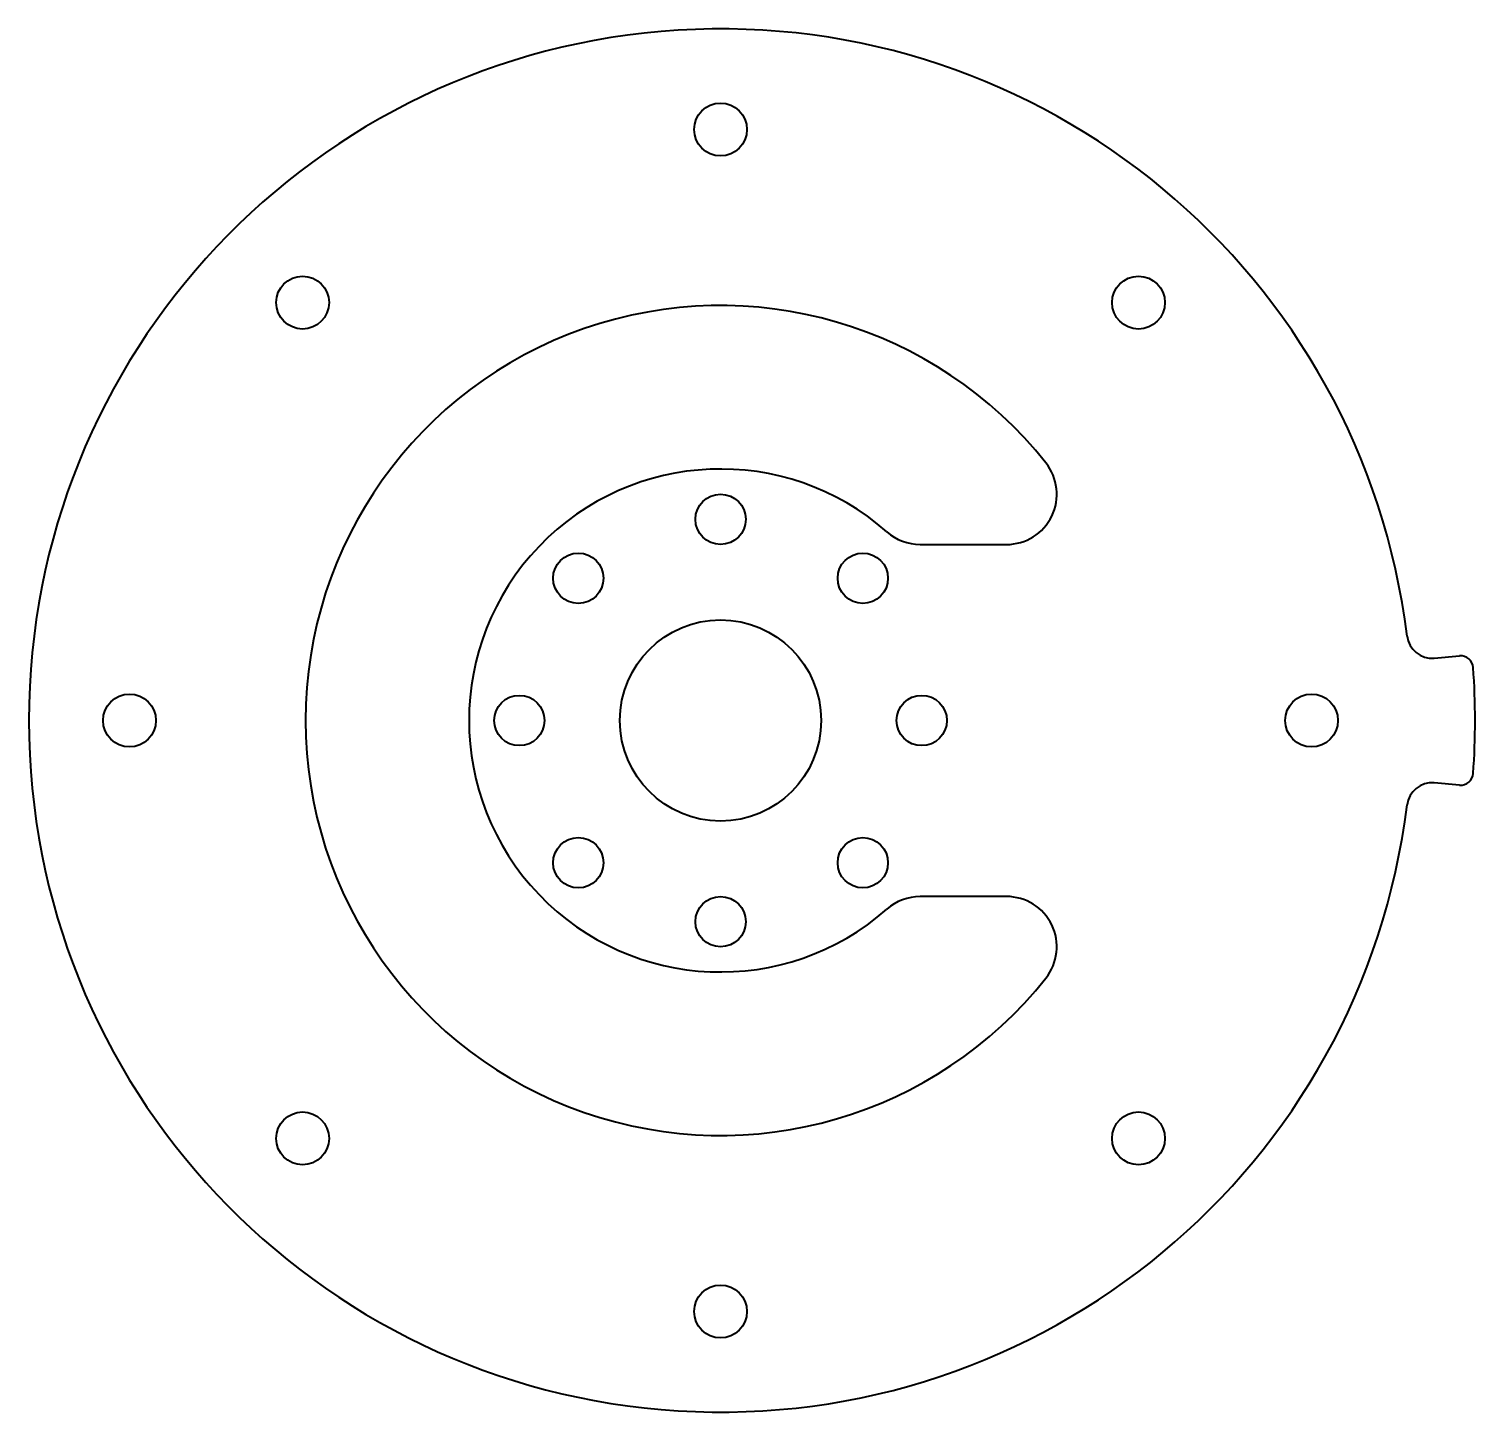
# Model space of a CAD drawing. Header units: millimetres. Extents: x -27.5 to 30, y -27.5 to 27.5.
import ezdxf

# ---------------------------------------------------------------- set-up
doc = ezdxf.new("R2010")
doc.units = ezdxf.units.MM
doc.layers.add('ModelSketch_Visible', color=7, linetype='Continuous', lineweight=40)

msp = doc.modelspace()

# ---------------------------------------------------------------- linework, layer by layer
at = {"layer": 'ModelSketch_Visible'}
for p, q in [((7.911, 7), (11.342, 7)), ((28.347, 2.482), (29.357, 2.571)), ((29.357, -2.571), (28.347, -2.482)), ((11.342, -7), (7.911, -7))]:
    msp.add_line(p, q, dxfattribs=at)
for centre, radius in [((-0.027, 23.5), 1.05), ((-16.644, 16.617), 1.05), ((16.59, 16.617), 1.05), ((-0.027, 8), 1), ((-5.683, 5.657), 1), ((5.63, 5.657), 1), ((-0.027, 0), 4), ((-23.527, 0), 1.05), ((-8.027, 0), 1), ((7.973, 0), 1), ((23.473, 0), 1.05), ((-5.683, -5.657), 1), ((5.63, -5.657), 1), ((-0.027, -8), 1), ((-16.644, -16.617), 1.05), ((16.59, -16.617), 1.05), ((-0.027, -23.5), 1.05)]:
    msp.add_circle(centre, radius, dxfattribs=at)
for centre, radius, start, end in [((-0.027, 0), 27.5, 7.01079, 352.98921), ((-0.027, 0), 16.5, 38.36651, 321.63349), ((-0.027, 0), 10, 48.59038, 311.40962), ((11.342, 9), 2, 270, 38.36651), ((7.911, 9), 2, 228.59038, 270), ((28.26, 3.479), 1, 187.01079, 275), ((29.4, 2.073), 0.5, 4.02884, 95), ((-0.027, 0), 30, 355.97116, 4.02884), ((29.4, -2.073), 0.5, 265, 355.97116), ((28.26, -3.479), 1, 85, 172.98921), ((7.911, -9), 2, 90, 131.40962), ((11.342, -9), 2, 321.63349, 90)]:
    msp.add_arc(centre, radius, start, end, dxfattribs=at)

doc.saveas('drawing.dxf')
